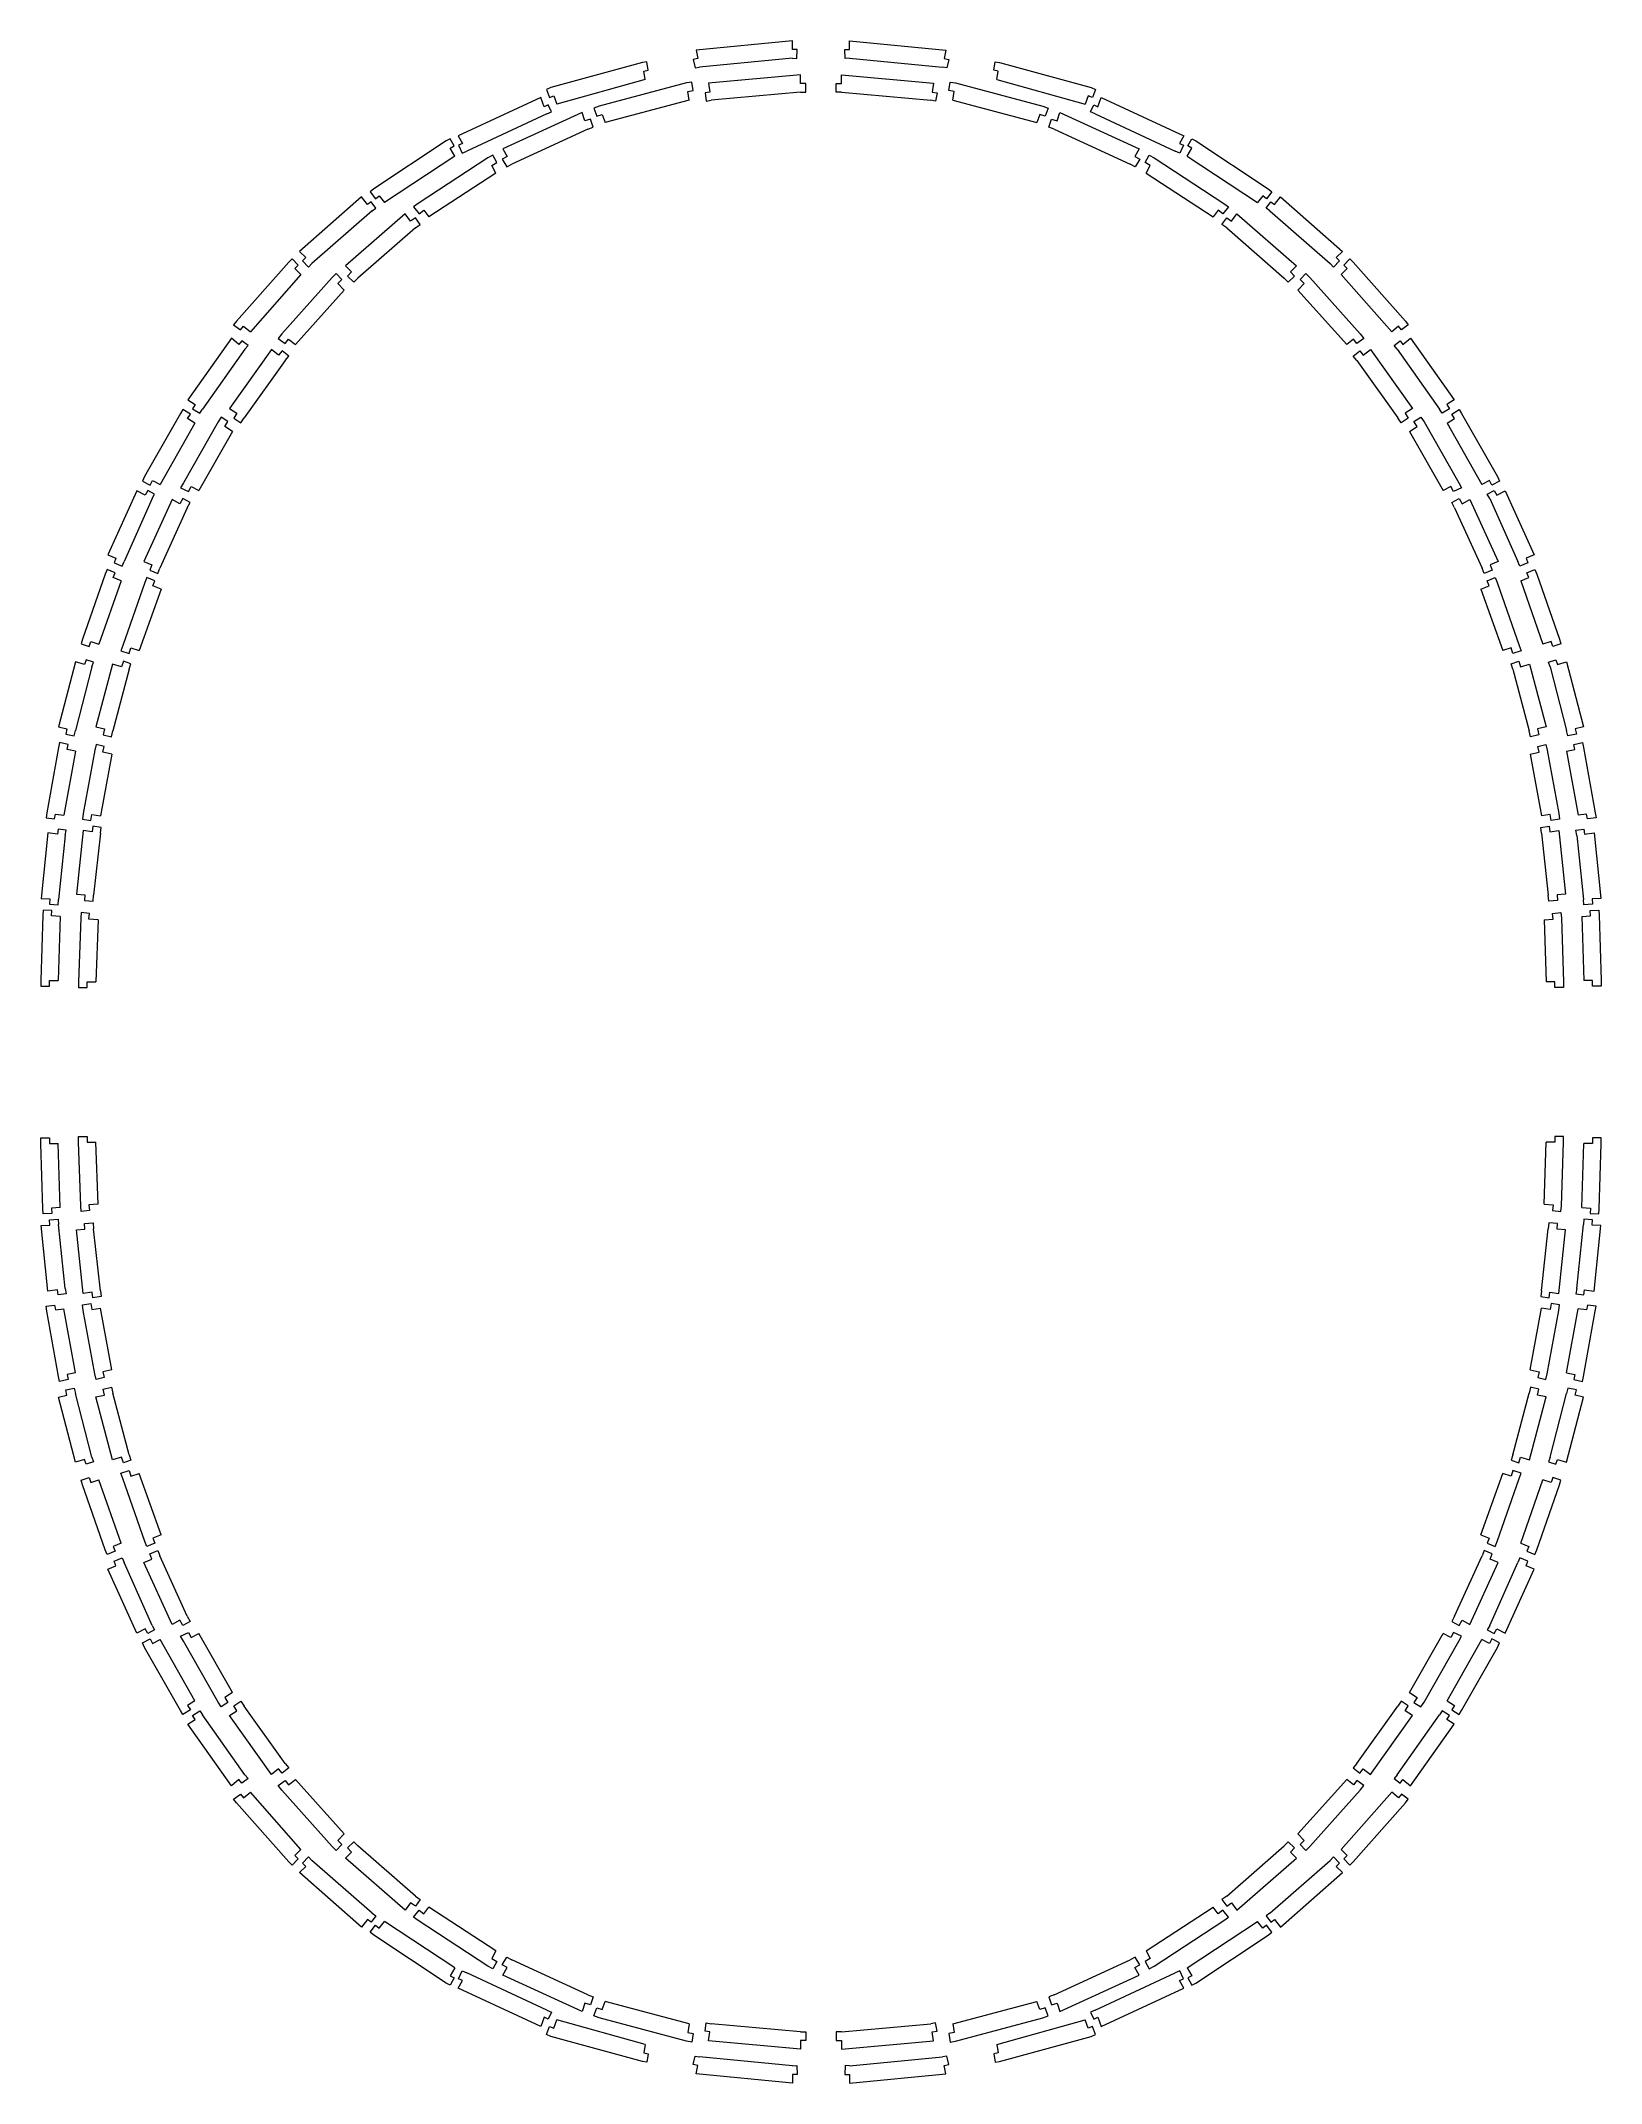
# Model space of a CAD drawing. Header units: millimetres. Extents: x -177 to 624, y 93 to 1141.
import ezdxf

# ---------------------------------------------------------------- set-up
doc = ezdxf.new("R2010")
doc.units = ezdxf.units.MM

msp = doc.modelspace()

# ---------------------------------------------------------------- linework, layer by layer
at = {"color": 7, "linetype": 'Continuous', "lineweight": 15}
for p, q in [((160.1, 1132.3), (157.8, 1131.9)), ((208.8, 1141.4), (159.2, 1136.7)), ((159.2, 1136.7), (160.1, 1132.3)), ((208.7, 1132.5), (160.9, 1128)), ((208.7, 1132.5), (211, 1132.4)), ((208.8, 1137), (208.8, 1141.4)), ((211.1, 1136.9), (208.8, 1137)), ((211, 1132.4), (211.1, 1136.9)), ((235.6, 1136.9), (237.9, 1137)), ((235.7, 1132.4), (235.6, 1136.9)), ((238, 1132.5), (235.7, 1132.4)), ((237.9, 1141.4), (287.5, 1136.7)), ((237.9, 1137), (237.9, 1141.4)), ((238, 1132.5), (285.8, 1128)), ((287.5, 1136.7), (286.6, 1132.3)), ((286.6, 1132.3), (288.9, 1131.9)), ((131.7, 1130.3), (84.6, 1117.4)), ((133.9, 1130.7), (131.7, 1130.3)), ((132.4, 1125.9), (134.6, 1126.3)), ((133.1, 1121.5), (132.4, 1125.9)), ((134.6, 1126.3), (133.9, 1130.7)), ((157.8, 1131.9), (158.7, 1127.5)), ((158.7, 1127.5), (160.9, 1128)), ((212.8, 1123.9), (165.6, 1119.7)), ((212.8, 1119.5), (212.8, 1123.9)), ((233.9, 1123.9), (281.1, 1119.7)), ((233.9, 1119.5), (233.9, 1123.9)), ((288, 1127.5), (285.8, 1128)), ((288.9, 1131.9), (288, 1127.5)), ((312.1, 1126.3), (312.8, 1130.7)), ((314.3, 1125.9), (312.1, 1126.3)), ((312.8, 1130.7), (315, 1130.3)), ((313.6, 1121.5), (314.3, 1125.9)), ((315, 1130.3), (362.1, 1117.4)), ((79.6, 1112.3), (37.1, 1092.6)), ((81.2, 1107.6), (79.6, 1112.3)), ((84.6, 1117.4), (82.4, 1116.5)), ((82.4, 1116.5), (84, 1112.3)), ((84, 1112.3), (86.2, 1113.2)), ((86.2, 1113.2), (87.8, 1109)), ((133.1, 1121.5), (87.8, 1109)), ((154.3, 1119.9), (109.5, 1107.9)), ((157.1, 1120.3), (154.3, 1119.9)), ((155, 1115.5), (157.8, 1115.9)), ((155.6, 1111), (155, 1115.5)), ((157.8, 1115.9), (157.1, 1120.3)), ((166.3, 1115.1), (163.8, 1114.7)), ((163.8, 1114.7), (164.4, 1110.4)), ((165.6, 1119.7), (166.3, 1115.1)), ((212.9, 1115), (167, 1110.9)), ((215.5, 1119.5), (212.8, 1119.5)), ((212.9, 1115), (215.5, 1115.1)), ((212.9, 1115), (212.9, 1115)), ((215.5, 1115.1), (215.5, 1119.5)), ((231.1, 1115.1), (231.2, 1119.5)), ((233.8, 1115), (231.1, 1115.1)), ((231.2, 1119.5), (233.9, 1119.5)), ((233.8, 1115), (233.8, 1115)), ((233.8, 1115), (279.7, 1110.9)), ((281.1, 1119.7), (280.4, 1115.1)), ((280.4, 1115.1), (282.9, 1114.7)), ((282.9, 1114.7), (282.2, 1110.4)), ((288.9, 1115.9), (289.6, 1120.3)), ((291.7, 1115.5), (288.9, 1115.9)), ((289.6, 1120.3), (292.4, 1119.9)), ((291.1, 1111), (291.7, 1115.5)), ((292.4, 1119.9), (337.2, 1107.9)), ((313.6, 1121.5), (358.9, 1109)), ((360.5, 1113.2), (358.9, 1109)), ((362.7, 1112.3), (360.5, 1113.2)), ((362.1, 1117.4), (364.3, 1116.5)), ((364.3, 1116.5), (362.7, 1112.3)), ((365.4, 1107.6), (367.1, 1112.3)), ((367.1, 1112.3), (409.6, 1092.6)), ((82.6, 1103.9), (41.5, 1084.8)), ((100.7, 1104.6), (60.1, 1086)), ((83.3, 1108.6), (81.2, 1107.6)), ((82.6, 1103.9), (85, 1105)), ((85, 1105), (83.3, 1108.6)), ((102.1, 1100.4), (100.7, 1104.6)), ((105, 1101.3), (102.1, 1100.4)), ((106.4, 1097.1), (105, 1101.3)), ((109.5, 1107.9), (106.7, 1106.8)), ((106.7, 1106.8), (108.3, 1102.7)), ((108.3, 1102.7), (111, 1103.7)), ((111, 1103.7), (112.6, 1099.5)), ((155.6, 1111), (112.6, 1099.5)), ((164.4, 1110.4), (167, 1110.9)), ((282.2, 1110.4), (279.7, 1110.9)), ((291.1, 1111), (334.1, 1099.5)), ((335.7, 1103.7), (334.1, 1099.5)), ((338.4, 1102.7), (335.7, 1103.7)), ((337.2, 1107.9), (340, 1106.8)), ((340, 1106.8), (338.4, 1102.7)), ((340.3, 1097.1), (341.7, 1101.3)), ((341.7, 1101.3), (344.6, 1100.4)), ((344.6, 1100.4), (346, 1104.6)), ((346, 1104.6), (386.6, 1086)), ((361.7, 1105), (363.4, 1108.6)), ((364.1, 1103.9), (361.7, 1105)), ((363.4, 1108.6), (365.4, 1107.6)), ((364.1, 1103.9), (405.2, 1084.8)), ((33, 1091.2), (31, 1090.1)), ((35, 1087.5), (33, 1091.2)), ((37.1, 1092.6), (39.3, 1088.7)), ((103.6, 1096.1), (64.6, 1078.2)), ((103.6, 1096.1), (106.4, 1097.1)), ((343.1, 1096.1), (340.3, 1097.1)), ((343.1, 1096.1), (382.1, 1078.2)), ((409.6, 1092.6), (407.4, 1088.7)), ((411.7, 1087.5), (413.7, 1091.2)), ((413.7, 1091.2), (415.7, 1090.1)), ((31, 1090.1), (-6.2, 1065.4)), ((35.3, 1082.2), (-0.7, 1058.4)), ((52.3, 1081.4), (16.6, 1058)), ((33, 1086.4), (35, 1087.5)), ((35.3, 1082.2), (33, 1086.4)), ((39.3, 1088.7), (37.2, 1087.8)), ((37.2, 1087.8), (39.1, 1083.7)), ((39.1, 1083.7), (41.5, 1084.8)), ((54.9, 1082.8), (52.3, 1081.4)), ((57, 1078.9), (54.9, 1082.8)), ((62.3, 1082.1), (59.7, 1080.6)), ((59.7, 1080.6), (62, 1076.7)), ((60.1, 1086), (62.3, 1082.1)), ((386.6, 1086), (384.4, 1082.1)), ((384.4, 1082.1), (387, 1080.6)), ((387, 1080.6), (384.7, 1076.7)), ((389.7, 1078.9), (391.8, 1082.8)), ((391.8, 1082.8), (394.4, 1081.4)), ((394.4, 1081.4), (430.1, 1058)), ((407.6, 1083.7), (405.2, 1084.8)), ((407.4, 1088.7), (409.5, 1087.8)), ((409.5, 1087.8), (407.6, 1083.7)), ((411.4, 1082.2), (413.7, 1086.4)), ((411.4, 1082.2), (447.4, 1058.4)), ((413.7, 1086.4), (411.7, 1087.5)), ((415.7, 1090.1), (452.9, 1065.4)), ((56.4, 1073.5), (22.1, 1051)), ((54.3, 1077.5), (57, 1078.9)), ((56.4, 1073.5), (54.3, 1077.5)), ((62, 1076.7), (64.6, 1078.2)), ((384.7, 1076.7), (382.1, 1078.2)), ((392.3, 1077.5), (389.7, 1078.9)), ((390.3, 1073.5), (392.3, 1077.5)), ((390.3, 1073.5), (424.6, 1051)), ((-12.5, 1061.4), (-44.3, 1033.3)), ((-9.5, 1057.4), (-12.5, 1061.4)), ((-6.2, 1065.4), (-8.1, 1063.9)), ((-8.1, 1063.9), (-5.4, 1060.4)), ((-5.4, 1060.4), (-3.5, 1061.9)), ((-3.5, 1061.9), (-0.7, 1058.4)), ((450.1, 1061.9), (447.4, 1058.4)), ((452, 1060.4), (450.1, 1061.9)), ((454.8, 1063.9), (452, 1060.4)), ((452.9, 1065.4), (454.8, 1063.9)), ((456.2, 1057.4), (459.2, 1061.4)), ((459.2, 1061.4), (491, 1033.3)), ((-7.1, 1054.2), (-38, 1027.1)), ((9.9, 1052.6), (-20.8, 1025.9)), ((-7.6, 1058.8), (-9.5, 1057.4)), ((-5.2, 1055.6), (-7.6, 1058.8)), ((-7.1, 1054.2), (-5.2, 1055.6)), ((12.7, 1048.8), (9.9, 1052.6)), ((15.1, 1050.6), (12.7, 1048.8)), ((16.6, 1058), (14.2, 1056.2)), ((14.2, 1056.2), (17, 1052.6)), ((17.5, 1047.2), (15.1, 1050.6)), ((17, 1052.6), (19.4, 1054.5)), ((19.4, 1054.5), (22.1, 1051)), ((427.3, 1054.5), (424.6, 1051)), ((429.7, 1052.6), (427.3, 1054.5)), ((429.1, 1047.2), (431.6, 1050.6)), ((432.5, 1056.2), (429.7, 1052.6)), ((430.1, 1058), (432.5, 1056.2)), ((431.6, 1050.6), (434, 1048.8)), ((434, 1048.8), (436.8, 1052.6)), ((436.8, 1052.6), (467.4, 1025.9)), ((451.9, 1055.6), (454.3, 1058.8)), ((453.8, 1054.2), (451.9, 1055.6)), ((453.8, 1054.2), (484.7, 1027.1)), ((454.3, 1058.8), (456.2, 1057.4)), ((15.1, 1045.4), (-14.4, 1019.6)), ((15.1, 1045.4), (17.5, 1047.2)), ((431.6, 1045.4), (429.1, 1047.2)), ((431.6, 1045.4), (461.1, 1019.6)), ((-49.8, 1027.8), (-76.7, 997.6)), ((-48.1, 1029.5), (-49.8, 1027.8)), ((-45, 1026.3), (-48.1, 1029.5)), ((-44.3, 1033.3), (-41.1, 1030.2)), ((-41.1, 1030.2), (-42.9, 1028.5)), ((-42.9, 1028.5), (-39.7, 1025.3)), ((489.6, 1028.5), (486.4, 1025.3)), ((491, 1033.3), (487.8, 1030.2)), ((487.8, 1030.2), (489.6, 1028.5)), ((491.7, 1026.3), (494.8, 1029.5)), ((494.8, 1029.5), (496.5, 1027.8)), ((496.5, 1027.8), (523.4, 997.6)), ((-43.6, 1021.4), (-69.6, 992.1)), ((-27.6, 1019.9), (-53.5, 991.1)), ((-46.7, 1024.6), (-45, 1026.3)), ((-43.6, 1021.4), (-46.7, 1024.6)), ((-39.7, 1025.3), (-38, 1027.1)), ((-25.5, 1022), (-27.6, 1019.9)), ((-22.6, 1018.9), (-25.5, 1022)), ((-24.7, 1016.9), (-22.6, 1018.9)), ((-20.8, 1025.9), (-17.6, 1022.8)), ((-17.6, 1022.8), (-19.7, 1020.6)), ((-19.7, 1020.6), (-16.5, 1017.5)), ((-16.5, 1017.5), (-14.4, 1019.6)), ((463.2, 1017.5), (461.1, 1019.6)), ((466.4, 1020.6), (463.2, 1017.5)), ((467.4, 1025.9), (464.3, 1022.8)), ((464.3, 1022.8), (466.4, 1020.6)), ((469.3, 1018.9), (472.2, 1022)), ((471.4, 1016.9), (469.3, 1018.9)), ((472.2, 1022), (474.3, 1019.9)), ((474.3, 1019.9), (500.2, 991.1)), ((486.4, 1025.3), (484.7, 1027.1)), ((490.3, 1021.4), (493.4, 1024.6)), ((490.3, 1021.4), (516.3, 992.1)), ((493.4, 1024.6), (491.7, 1026.3)), ((-21.5, 1013.5), (-46.5, 985.6)), ((-21.5, 1013.5), (-24.7, 1016.9)), ((468.2, 1013.5), (471.4, 1016.9)), ((468.2, 1013.5), (493.2, 985.6)), ((-76.7, 997.6), (-78.2, 995.7)), ((523.4, 997.6), (524.8, 995.7)), ((-79.3, 988.8), (-101.7, 957.2)), ((-75.5, 985.6), (-79.3, 988.8)), ((-78.2, 995.7), (-74.6, 993)), ((-73.9, 987.5), (-75.5, 985.6)), ((-74.6, 993), (-73.1, 994.9)), ((-70.8, 985.1), (-73.9, 987.5)), ((-73.1, 994.9), (-69.6, 992.1)), ((-53.5, 991.1), (-55.3, 988.7)), ((-55.3, 988.7), (-51.8, 986)), ((-51.8, 986), (-50, 988.3)), ((-50, 988.3), (-46.5, 985.6)), ((496.7, 988.3), (493.2, 985.6)), ((498.5, 986), (496.7, 988.3)), ((502, 988.7), (498.5, 986)), ((500.2, 991.1), (502, 988.7)), ((519.8, 994.9), (516.3, 992.1)), ((517.5, 985.1), (520.6, 987.5)), ((521.3, 993), (519.8, 994.9)), ((520.6, 987.5), (522.1, 985.6)), ((524.8, 995.7), (521.3, 993)), ((522.1, 985.6), (526, 988.8)), ((526, 988.8), (548.4, 957.2)), ((-72.4, 983.1), (-94.1, 952.4)), ((-58.7, 983), (-80.3, 952.7)), ((-51.8, 977.3), (-72.8, 947.9)), ((-72.4, 983.1), (-70.8, 985.1)), ((-55.1, 980), (-58.7, 983)), ((-53.2, 982.3), (-55.1, 980)), ((-49.9, 979.6), (-53.2, 982.3)), ((-51.8, 977.3), (-49.9, 979.6)), ((496.6, 979.6), (499.9, 982.3)), ((498.5, 977.3), (496.6, 979.6)), ((498.5, 977.3), (519.5, 947.9)), ((499.9, 982.3), (501.7, 980)), ((501.7, 980), (505.4, 983)), ((505.4, 983), (527, 952.7)), ((519.1, 983.1), (517.5, 985.1)), ((519.1, 983.1), (540.8, 952.4)), ((-101.7, 957.2), (-97.9, 954.8)), ((-97.9, 954.8), (-99.3, 952.6)), ((548.4, 957.2), (544.6, 954.8)), ((544.6, 954.8), (546, 952.6)), ((-105.5, 950.1), (-123.9, 917.7)), ((-98.1, 945.2), (-115.9, 913.7)), ((-104.2, 952.2), (-105.5, 950.1)), ((-100.4, 949.7), (-104.2, 952.2)), ((-86.2, 945.8), (-104, 914.6)), ((-101.8, 947.6), (-100.4, 949.7)), ((-98.1, 945.2), (-101.8, 947.6)), ((-99.3, 952.6), (-95.5, 950.3)), ((-95.5, 950.3), (-94.1, 952.4)), ((-84.6, 948.3), (-86.2, 945.8)), ((-81.1, 946), (-84.6, 948.3)), ((-82.7, 943.5), (-81.1, 946)), ((-80.3, 952.7), (-76.5, 950.3)), ((-76.5, 950.3), (-78.1, 947.8)), ((-78.1, 947.8), (-74.4, 945.4)), ((-74.4, 945.4), (-72.8, 947.9)), ((521.1, 945.4), (519.5, 947.9)), ((524.8, 947.8), (521.1, 945.4)), ((527, 952.7), (523.2, 950.3)), ((523.2, 950.3), (524.8, 947.8)), ((527.7, 946), (531.3, 948.3)), ((529.4, 943.5), (527.7, 946)), ((531.3, 948.3), (532.9, 945.8)), ((532.9, 945.8), (550.7, 914.6)), ((542.2, 950.3), (540.8, 952.4)), ((546, 952.6), (542.2, 950.3)), ((544.8, 945.2), (548.5, 947.6)), ((544.8, 945.2), (562.6, 913.7)), ((547.1, 949.7), (550.9, 952.2)), ((548.5, 947.6), (547.1, 949.7)), ((550.9, 952.2), (552.2, 950.1)), ((552.2, 950.1), (570.6, 917.7)), ((-78.8, 940.9), (-96.1, 910.6)), ((-78.8, 940.9), (-82.7, 943.5)), ((525.5, 940.9), (529.4, 943.5)), ((525.5, 940.9), (542.8, 910.6)), ((-123.9, 917.7), (-125, 915.4)), ((-125, 915.4), (-121, 913.4)), ((-121, 913.4), (-119.9, 915.7)), ((-119.9, 915.7), (-115.9, 913.7)), ((-104, 914.6), (-105.4, 912)), ((-101.4, 910), (-100, 912.6)), ((-100, 912.6), (-96.1, 910.6)), ((546.7, 912.6), (542.8, 910.6)), ((548.1, 910), (546.7, 912.6)), ((550.7, 914.6), (552.1, 912)), ((566.6, 915.7), (562.6, 913.7)), ((567.7, 913.4), (566.6, 915.7)), ((571.7, 915.4), (567.7, 913.4)), ((570.6, 917.7), (571.7, 915.4)), ((-127.9, 910.5), (-142.7, 877.5)), ((-120, 906.4), (-134.4, 874.2)), ((-123.6, 908.2), (-127.9, 910.5)), ((-109.8, 905.9), (-124.3, 874.1)), ((-122.3, 910.6), (-123.6, 908.2)), ((-118.8, 908.7), (-122.3, 910.6)), ((-120, 906.4), (-118.8, 908.7)), ((-102, 901.7), (-116, 870.8)), ((-105.8, 903.7), (-109.8, 905.9)), ((-104.3, 906.5), (-105.8, 903.7)), ((-105.4, 912), (-101.4, 910)), ((-100.5, 904.5), (-104.3, 906.5)), ((-102, 901.7), (-100.5, 904.5)), ((547.2, 904.5), (551, 906.5)), ((548.6, 901.7), (547.2, 904.5)), ((552.1, 912), (548.1, 910)), ((548.6, 901.7), (562.7, 870.8)), ((551, 906.5), (552.5, 903.7)), ((552.5, 903.7), (556.5, 905.9)), ((556.5, 905.9), (571, 874.1)), ((565.4, 908.7), (569, 910.6)), ((566.7, 906.4), (565.4, 908.7)), ((566.7, 906.4), (581.1, 874.2)), ((569, 910.6), (570.3, 908.2)), ((570.3, 908.2), (574.6, 910.5)), ((574.6, 910.5), (589.4, 877.5)), ((-142.7, 877.5), (-138.6, 875.9)), ((-138.6, 875.9), (-139.5, 873.4)), ((-139.5, 873.4), (-135.4, 871.8)), ((-135.4, 871.8), (-134.4, 874.2)), ((-124.3, 874.1), (-120.1, 872.5)), ((-120.1, 872.5), (-121.2, 869.7)), ((-117.1, 868), (-116, 870.8)), ((563.8, 868), (562.7, 870.8)), ((571, 874.1), (566.8, 872.5)), ((566.8, 872.5), (567.9, 869.7)), ((582.1, 871.8), (581.1, 874.2)), ((586.2, 873.4), (582.1, 871.8)), ((589.4, 877.5), (585.3, 875.9)), ((585.3, 875.9), (586.2, 873.4)), ((-144.1, 867.6), (-155.8, 834.3)), ((-135.9, 864.2), (-147.3, 831.7)), ((-143.1, 870), (-144.1, 867.6)), ((-139, 868.3), (-143.1, 870)), ((-140, 865.9), (-139, 868.3)), ((-135.9, 864.2), (-140, 865.9)), ((-123.7, 863.3), (-135.1, 831.1)), ((-115.4, 860), (-126.6, 828.4)), ((-122.7, 865.9), (-123.7, 863.3)), ((-118.6, 864.2), (-122.7, 865.9)), ((-121.2, 869.7), (-117.1, 868)), ((-119.6, 861.6), (-118.6, 864.2)), ((-115.4, 860), (-119.6, 861.6)), ((562.1, 860), (566.3, 861.6)), ((562.1, 860), (573.3, 828.4)), ((567.9, 869.7), (563.8, 868)), ((565.3, 864.2), (569.4, 865.9)), ((566.3, 861.6), (565.3, 864.2)), ((569.4, 865.9), (570.4, 863.3)), ((570.4, 863.3), (581.8, 831.1)), ((582.6, 864.2), (586.7, 865.9)), ((582.6, 864.2), (593.9, 831.7)), ((585.7, 868.3), (589.8, 870)), ((586.7, 865.9), (585.7, 868.3)), ((589.8, 870), (590.8, 867.6)), ((590.8, 867.6), (602.5, 834.3)), ((-155.8, 834.3), (-156.5, 831.8)), ((-156.5, 831.8), (-152.3, 830.5)), ((-152.3, 830.5), (-151.5, 833)), ((-151.5, 833), (-147.3, 831.7)), ((-135.1, 831.1), (-136, 828.3)), ((-136, 828.3), (-131.8, 826.9)), ((-131.8, 826.9), (-130.9, 829.8)), ((-130.9, 829.8), (-126.6, 828.4)), ((577.6, 829.8), (573.3, 828.4)), ((578.5, 826.9), (577.6, 829.8)), ((582.7, 828.3), (578.5, 826.9)), ((581.8, 831.1), (582.7, 828.3)), ((598.2, 833), (593.9, 831.7)), ((599, 830.5), (598.2, 833)), ((603.2, 831.8), (599, 830.5)), ((602.5, 834.3), (603.2, 831.8)), ((-159.4, 822.7), (-168.1, 789.2)), ((-154.7, 821.2), (-159.4, 822.7)), ((-150.9, 820), (-159.4, 787.3)), ((-153.9, 823.7), (-154.7, 821.2)), ((-150.1, 822.5), (-153.9, 823.7)), ((-150.9, 820), (-150.1, 822.5)), ((-140.3, 821.5), (-148.9, 789.2)), ((-135.8, 820.1), (-140.3, 821.5)), ((-131.8, 818.8), (-140.2, 787.2)), ((-134.8, 822.9), (-135.8, 820.1)), ((-130.9, 821.6), (-134.8, 822.9)), ((-131.8, 818.8), (-130.9, 821.6)), ((-131.8, 818.8), (-131.8, 818.8)), ((577.6, 821.6), (581.5, 822.9)), ((578.5, 818.8), (577.6, 821.6)), ((578.5, 818.8), (586.9, 787.2)), ((578.5, 818.8), (578.5, 818.8)), ((581.5, 822.9), (582.4, 820.1)), ((582.4, 820.1), (587, 821.5)), ((587, 821.5), (595.6, 789.2)), ((596.8, 822.5), (600.6, 823.7)), ((597.6, 820), (596.8, 822.5)), ((597.6, 820), (606.1, 787.3)), ((600.6, 823.7), (601.4, 821.2)), ((601.4, 821.2), (606.1, 822.7)), ((606.1, 822.7), (614.8, 789.2)), ((-168.1, 789.2), (-163.8, 788.2)), ((-163.8, 788.2), (-164.4, 785.5)), ((-160, 784.6), (-159.4, 787.3)), ((-148.9, 789.2), (-144.5, 788.2)), ((-144.5, 788.2), (-145.2, 785.2)), ((-140.9, 784.2), (-140.2, 787.2)), ((587.5, 784.2), (586.9, 787.2)), ((595.6, 789.2), (591.2, 788.2)), ((591.2, 788.2), (591.9, 785.2)), ((606.7, 784.6), (606.1, 787.3)), ((614.8, 789.2), (610.5, 788.2)), ((610.5, 788.2), (611.1, 785.5)), ((-168.1, 778.7), (-174.1, 745.1)), ((-167.5, 781.2), (-168.1, 778.7)), ((-163.1, 780.2), (-167.5, 781.2)), ((-159.4, 776.7), (-165.3, 743.9)), ((-164.4, 785.5), (-160, 784.6)), ((-163.7, 777.7), (-163.1, 780.2)), ((-159.4, 776.7), (-163.7, 777.7)), ((-149.4, 777.3), (-155.4, 744.8)), ((-148.7, 780.2), (-149.4, 777.3)), ((-144.6, 779.2), (-148.7, 780.2)), ((-145.3, 776.3), (-144.6, 779.2)), ((-140.7, 775.3), (-145.3, 776.3)), ((-145.2, 785.2), (-140.9, 784.2)), ((587.4, 775.3), (592, 776.3)), ((591.9, 785.2), (587.5, 784.2)), ((591.3, 779.2), (595.4, 780.2)), ((592, 776.3), (591.3, 779.2)), ((595.4, 780.2), (596.1, 777.3)), ((596.1, 777.3), (602.1, 744.8)), ((606.1, 776.7), (610.4, 777.7)), ((606.1, 776.7), (612, 743.9)), ((611.1, 785.5), (606.7, 784.6)), ((609.8, 780.2), (614.2, 781.2)), ((610.4, 777.7), (609.8, 780.2)), ((614.2, 781.2), (614.8, 778.7)), ((614.8, 778.7), (620.8, 745.1)), ((-140.7, 775.3), (-146.6, 743.6)), ((587.4, 775.3), (593.3, 743.6)), ((-174.1, 745.1), (-174.5, 742.6)), ((-170.1, 742), (-169.7, 744.5)), ((-169.7, 744.5), (-165.3, 743.9)), ((-155.4, 744.8), (-155.8, 741.9)), ((602.1, 744.8), (602.5, 741.9)), ((616.4, 744.5), (612, 743.9)), ((616.8, 742), (616.4, 744.5)), ((620.8, 745.1), (621.2, 742.6)), ((-173.5, 734.8), (-177, 701.2)), ((-174.5, 742.6), (-170.1, 742)), ((-168.6, 734.1), (-173.5, 734.8)), ((-168.2, 736.8), (-168.6, 734.1)), ((-164.2, 736.2), (-168.2, 736.8)), ((-164.7, 733.5), (-164.2, 736.2)), ((-155.4, 736), (-158.9, 703.4)), ((-155.8, 741.9), (-151.4, 741.2)), ((-150.8, 735.3), (-155.4, 736)), ((-151.4, 741.2), (-151, 744.2)), ((-151, 744.2), (-146.6, 743.6)), ((-150.4, 738.3), (-150.8, 735.3)), ((-146.1, 737.6), (-150.4, 738.3)), ((-146.6, 734.6), (-150.1, 702.8)), ((-146.6, 734.6), (-146.1, 737.6)), ((592.8, 737.6), (597.1, 738.3)), ((593.3, 734.6), (592.8, 737.6)), ((597.7, 744.2), (593.3, 743.6)), ((593.3, 734.6), (596.7, 702.8)), ((597.1, 738.3), (597.5, 735.3)), ((597.5, 735.3), (602.1, 736)), ((598.1, 741.2), (597.7, 744.2)), ((602.5, 741.9), (598.1, 741.2)), ((602.1, 736), (605.6, 703.4)), ((610.9, 736.2), (614.9, 736.8)), ((611.4, 733.5), (610.9, 736.2)), ((614.9, 736.8), (615.3, 734.1)), ((615.3, 734.1), (620.2, 734.8)), ((621.2, 742.6), (616.8, 742)), ((620.2, 734.8), (623.7, 701.2)), ((-164.7, 733.5), (-168.1, 700.6)), ((611.4, 733.5), (614.8, 700.6)), ((-158.9, 703.4), (-154.5, 703.1)), ((-154.5, 703.1), (-154.7, 700.1)), ((-150.3, 699.8), (-150.1, 702.8)), ((597, 699.8), (596.7, 702.8)), ((605.6, 703.4), (601.2, 703.1)), ((601.2, 703.1), (601.4, 700.1)), ((-176.1, 692.6), (-177.1, 659)), ((-177, 701.2), (-172.5, 700.9)), ((-175.9, 695.2), (-176.1, 692.6)), ((-171.5, 694.9), (-175.9, 695.2)), ((-172.5, 700.9), (-172.7, 698.2)), ((-172.7, 698.2), (-168.3, 697.9)), ((-171.7, 692.3), (-171.5, 694.9)), ((-167.2, 691.9), (-171.7, 692.3)), ((-168.3, 697.9), (-168.1, 700.6)), ((-156.5, 693.9), (-156.7, 691)), ((-152.2, 693.5), (-156.5, 693.9)), ((-154.7, 700.1), (-150.3, 699.8)), ((-152.5, 690.6), (-152.2, 693.5)), ((601.4, 700.1), (597, 699.8)), ((598.9, 693.5), (603.2, 693.9)), ((599.2, 690.6), (598.9, 693.5)), ((603.2, 693.9), (603.4, 691)), ((613.9, 691.9), (618.4, 692.3)), ((615, 697.9), (614.8, 700.6)), ((619.4, 698.2), (615, 697.9)), ((618.2, 694.9), (622.6, 695.2)), ((618.4, 692.3), (618.2, 694.9)), ((623.7, 701.2), (619.2, 700.9)), ((619.2, 700.9), (619.4, 698.2)), ((622.6, 695.2), (622.8, 692.6)), ((622.8, 692.6), (623.8, 659)), ((-167.2, 691.9), (-168.2, 659)), ((-156.7, 691), (-157.8, 658.3)), ((-147.8, 690.2), (-152.5, 690.6)), ((-147.8, 690.2), (-148.9, 658.4)), ((594.5, 690.2), (599.2, 690.6)), ((594.5, 690.2), (595.6, 658.4)), ((603.4, 691), (604.5, 658.3)), ((613.9, 691.9), (614.9, 659)), ((-177.1, 659), (-177.1, 656.1)), ((-177.1, 656.1), (-172.7, 656.2)), ((-172.7, 659), (-168.2, 659)), ((-172.7, 656.2), (-172.7, 659)), ((-157.8, 658.3), (-157.8, 655.4)), ((-157.8, 655.4), (-153.4, 655.4)), ((-153.4, 658.4), (-148.9, 658.4)), ((-153.4, 655.4), (-153.4, 658.4)), ((600.1, 658.4), (595.6, 658.4)), ((600.1, 655.4), (600.1, 658.4)), ((604.5, 655.4), (600.1, 655.4)), ((604.5, 658.3), (604.5, 655.4)), ((619.4, 659), (614.9, 659)), ((619.4, 656.2), (619.4, 659)), ((623.8, 656.1), (619.4, 656.2)), ((623.8, 659), (623.8, 656.1)), ((-177.1, 578.3), (-172.7, 578.2)), ((-177.1, 575.4), (-177.1, 578.3)), ((-172.7, 578.2), (-172.7, 575.4)), ((-157.8, 579), (-153.4, 579)), ((-157.8, 576.1), (-157.8, 579)), ((-153.4, 579), (-153.4, 576)), ((600.1, 579), (600.1, 576)), ((604.5, 579), (600.1, 579)), ((604.5, 576.1), (604.5, 579)), ((623.8, 578.3), (619.4, 578.2)), ((619.4, 578.2), (619.4, 575.4)), ((623.8, 575.4), (623.8, 578.3)), ((-176.1, 541.8), (-177.1, 575.4)), ((-172.7, 575.4), (-168.2, 575.4)), ((-167.2, 542.5), (-168.2, 575.4)), ((-156.7, 543.4), (-157.8, 576.1)), ((-153.4, 576), (-148.9, 576)), ((-147.8, 544.2), (-148.9, 576)), ((594.5, 544.2), (595.6, 576)), ((600.1, 576), (595.6, 576)), ((603.4, 543.4), (604.5, 576.1)), ((613.9, 542.5), (614.9, 575.4)), ((619.4, 575.4), (614.9, 575.4)), ((622.8, 541.8), (623.8, 575.4)), ((-175.9, 539.2), (-176.1, 541.8)), ((-171.5, 539.5), (-175.9, 539.2)), ((-172.7, 536.2), (-168.3, 536.5)), ((-172.5, 533.5), (-172.7, 536.2)), ((-167.2, 542.5), (-171.7, 542.1)), ((-171.7, 542.1), (-171.5, 539.5)), ((-168.3, 536.5), (-168.1, 533.8)), ((-156.5, 540.5), (-156.7, 543.4)), ((-152.2, 540.9), (-156.5, 540.5)), ((-147.8, 544.2), (-152.5, 543.8)), ((-152.5, 543.8), (-152.2, 540.9)), ((594.5, 544.2), (599.2, 543.8)), ((599.2, 543.8), (598.9, 540.9)), ((598.9, 540.9), (603.2, 540.5)), ((603.2, 540.5), (603.4, 543.4)), ((613.9, 542.5), (618.4, 542.1)), ((615, 536.5), (614.8, 533.8)), ((619.4, 536.2), (615, 536.5)), ((618.4, 542.1), (618.2, 539.5)), ((618.2, 539.5), (622.6, 539.2)), ((619.2, 533.5), (619.4, 536.2)), ((622.6, 539.2), (622.8, 541.8)), ((-177, 533.2), (-172.5, 533.5)), ((-173.5, 499.6), (-177, 533.2)), ((-164.7, 500.9), (-168.1, 533.8)), ((-158.9, 531), (-154.5, 531.3)), ((-155.4, 498.4), (-158.9, 531)), ((-154.7, 534.3), (-150.3, 534.6)), ((-154.5, 531.3), (-154.7, 534.3)), ((-150.3, 534.6), (-150.1, 531.6)), ((-146.6, 499.8), (-150.1, 531.6)), ((593.3, 499.8), (596.7, 531.6)), ((597, 534.6), (596.7, 531.6)), ((601.4, 534.3), (597, 534.6)), ((601.2, 531.3), (601.4, 534.3)), ((605.6, 531), (601.2, 531.3)), ((602.1, 498.4), (605.6, 531)), ((611.4, 500.9), (614.8, 533.8)), ((623.7, 533.2), (619.2, 533.5)), ((620.2, 499.6), (623.7, 533.2)), ((-168.6, 500.3), (-173.5, 499.6)), ((-168.2, 497.6), (-168.6, 500.3)), ((-164.2, 498.2), (-168.2, 497.6)), ((-164.7, 500.9), (-164.2, 498.2)), ((-155.8, 492.5), (-151.4, 493.2)), ((-150.8, 499.1), (-155.4, 498.4)), ((-151.4, 493.2), (-151, 490.2)), ((-150.4, 496.1), (-150.8, 499.1)), ((-146.1, 496.8), (-150.4, 496.1)), ((-146.6, 499.8), (-146.1, 496.8)), ((593.3, 499.8), (592.8, 496.8)), ((592.8, 496.8), (597.1, 496.1)), ((597.1, 496.1), (597.5, 499.1)), ((597.5, 499.1), (602.1, 498.4)), ((598.1, 493.2), (597.7, 490.2)), ((602.5, 492.5), (598.1, 493.2)), ((611.4, 500.9), (610.9, 498.2)), ((610.9, 498.2), (614.9, 497.6)), ((614.9, 497.6), (615.3, 500.3)), ((615.3, 500.3), (620.2, 499.6)), ((-174.5, 491.8), (-170.1, 492.4)), ((-174.1, 489.3), (-174.5, 491.8)), ((-168.1, 455.7), (-174.1, 489.3)), ((-170.1, 492.4), (-169.7, 489.9)), ((-169.7, 489.9), (-165.3, 490.5)), ((-159.4, 457.7), (-165.3, 490.5)), ((-155.4, 489.6), (-155.8, 492.5)), ((-149.4, 457.1), (-155.4, 489.6)), ((-151, 490.2), (-146.6, 490.8)), ((-140.7, 459.1), (-146.6, 490.8)), ((587.4, 459.1), (593.3, 490.8)), ((597.7, 490.2), (593.3, 490.8)), ((596.1, 457.1), (602.1, 489.6)), ((602.1, 489.6), (602.5, 492.5)), ((606.1, 457.7), (612, 490.5)), ((616.4, 489.9), (612, 490.5)), ((614.8, 455.7), (620.8, 489.3)), ((616.8, 492.4), (616.4, 489.9)), ((621.2, 491.8), (616.8, 492.4)), ((620.8, 489.3), (621.2, 491.8)), ((-167.5, 453.2), (-168.1, 455.7)), ((-163.1, 454.2), (-167.5, 453.2)), ((-159.4, 457.7), (-163.7, 456.7)), ((-163.7, 456.7), (-163.1, 454.2)), ((-148.7, 454.2), (-149.4, 457.1)), ((-144.6, 455.2), (-148.7, 454.2)), ((-140.7, 459.1), (-145.3, 458.1)), ((-145.3, 458.1), (-144.6, 455.2)), ((587.4, 459.1), (592, 458.1)), ((592, 458.1), (591.3, 455.2)), ((591.3, 455.2), (595.4, 454.2)), ((595.4, 454.2), (596.1, 457.1)), ((606.1, 457.7), (610.4, 456.7)), ((610.4, 456.7), (609.8, 454.2)), ((609.8, 454.2), (614.2, 453.2)), ((614.2, 453.2), (614.8, 455.7)), ((-168.1, 445.2), (-163.8, 446.2)), ((-159.4, 411.7), (-168.1, 445.2)), ((-164.4, 448.9), (-160, 449.8)), ((-163.8, 446.2), (-164.4, 448.9)), ((-160, 449.8), (-159.4, 447.1)), ((-150.9, 414.4), (-159.4, 447.1)), ((-148.9, 445.3), (-144.5, 446.2)), ((-140.3, 412.9), (-148.9, 445.3)), ((-145.2, 449.2), (-140.9, 450.2)), ((-144.5, 446.2), (-145.2, 449.2)), ((-140.9, 450.2), (-140.2, 447.2)), ((-131.8, 415.6), (-140.2, 447.2)), ((578.5, 415.6), (586.9, 447.2)), ((587.5, 450.2), (586.9, 447.2)), ((587, 412.9), (595.6, 445.3)), ((591.9, 449.2), (587.5, 450.2)), ((591.2, 446.2), (591.9, 449.2)), ((595.6, 445.3), (591.2, 446.2)), ((597.6, 414.4), (606.1, 447.1)), ((606.7, 449.8), (606.1, 447.1)), ((606.1, 411.7), (614.8, 445.2)), ((611.1, 448.9), (606.7, 449.8)), ((610.5, 446.2), (611.1, 448.9)), ((614.8, 445.2), (610.5, 446.2)), ((-154.7, 413.2), (-159.4, 411.7)), ((-153.9, 410.7), (-154.7, 413.2)), ((-150.1, 411.9), (-153.9, 410.7)), ((-150.9, 414.4), (-150.1, 411.9)), ((-135.8, 414.3), (-140.3, 412.9)), ((-134.8, 411.5), (-135.8, 414.3)), ((-130.9, 412.8), (-134.8, 411.5)), ((-131.8, 415.6), (-130.9, 412.8)), ((-131.8, 415.6), (-131.8, 415.6)), ((578.5, 415.6), (577.6, 412.8)), ((577.6, 412.8), (581.5, 411.5)), ((578.5, 415.6), (578.5, 415.6)), ((581.5, 411.5), (582.4, 414.3)), ((582.4, 414.3), (587, 412.9)), ((597.6, 414.4), (596.8, 411.9)), ((596.8, 411.9), (600.6, 410.7)), ((600.6, 410.7), (601.4, 413.2)), ((601.4, 413.2), (606.1, 411.7)), ((-156.5, 402.6), (-152.3, 403.9)), ((-155.8, 400.1), (-156.5, 402.6)), ((-144.1, 366.8), (-155.8, 400.1)), ((-152.3, 403.9), (-151.5, 401.4)), ((-151.5, 401.4), (-147.3, 402.7)), ((-135.9, 370.2), (-147.3, 402.7)), ((-136, 406.1), (-131.8, 407.5)), ((-135.1, 403.3), (-136, 406.1)), ((-123.7, 371.1), (-135.1, 403.3)), ((-131.8, 407.5), (-130.9, 404.6)), ((-130.9, 404.6), (-126.6, 406)), ((-115.4, 374.4), (-126.6, 406)), ((562.1, 374.4), (573.3, 406)), ((570.4, 371.1), (581.8, 403.3)), ((577.6, 404.6), (573.3, 406)), ((578.5, 407.5), (577.6, 404.6)), ((582.7, 406.1), (578.5, 407.5)), ((581.8, 403.3), (582.7, 406.1)), ((582.6, 370.2), (593.9, 402.7)), ((590.8, 366.8), (602.5, 400.1)), ((598.2, 401.4), (593.9, 402.7)), ((599, 403.9), (598.2, 401.4)), ((603.2, 402.6), (599, 403.9)), ((602.5, 400.1), (603.2, 402.6)), ((-135.9, 370.2), (-140, 368.5)), ((-140, 368.5), (-139, 366.1)), ((-122.7, 368.5), (-123.7, 371.1)), ((-118.6, 370.2), (-122.7, 368.5)), ((-115.4, 374.4), (-119.6, 372.8)), ((-119.6, 372.8), (-118.6, 370.2)), ((562.1, 374.4), (566.3, 372.8)), ((566.3, 372.8), (565.3, 370.2)), ((565.3, 370.2), (569.4, 368.5)), ((569.4, 368.5), (570.4, 371.1)), ((582.6, 370.2), (586.7, 368.5)), ((586.7, 368.5), (585.7, 366.1)), ((-143.1, 364.4), (-144.1, 366.8)), ((-139, 366.1), (-143.1, 364.4)), ((-142.7, 356.9), (-138.6, 358.5)), ((-127.9, 323.9), (-142.7, 356.9)), ((-139.5, 361), (-135.4, 362.6)), ((-138.6, 358.5), (-139.5, 361)), ((-135.4, 362.6), (-134.4, 360.2)), ((-120, 328), (-134.4, 360.2)), ((-124.3, 360.3), (-120.1, 361.9)), ((-109.8, 328.5), (-124.3, 360.3)), ((-121.2, 364.7), (-117.1, 366.4)), ((-120.1, 361.9), (-121.2, 364.7)), ((-117.1, 366.4), (-116, 363.6)), ((-102, 332.7), (-116, 363.6)), ((548.6, 332.7), (562.7, 363.6)), ((556.5, 328.5), (571, 360.3)), ((563.8, 366.4), (562.7, 363.6)), ((567.9, 364.7), (563.8, 366.4)), ((566.7, 328), (581.1, 360.2)), ((566.8, 361.9), (567.9, 364.7)), ((571, 360.3), (566.8, 361.9)), ((574.6, 323.9), (589.4, 356.9)), ((582.1, 362.6), (581.1, 360.2)), ((586.2, 361), (582.1, 362.6)), ((585.3, 358.5), (586.2, 361)), ((589.4, 356.9), (585.3, 358.5)), ((585.7, 366.1), (589.8, 364.4)), ((589.8, 364.4), (590.8, 366.8)), ((-123.6, 326.2), (-127.9, 323.9)), ((-122.3, 323.8), (-123.6, 326.2)), ((-118.8, 325.7), (-122.3, 323.8)), ((-120, 328), (-118.8, 325.7)), ((-105.8, 330.7), (-109.8, 328.5)), ((-104.3, 327.9), (-105.8, 330.7)), ((-100.5, 329.9), (-104.3, 327.9)), ((-102, 332.7), (-100.5, 329.9)), ((548.6, 332.7), (547.2, 329.9)), ((547.2, 329.9), (551, 327.9)), ((551, 327.9), (552.5, 330.7)), ((552.5, 330.7), (556.5, 328.5)), ((566.7, 328), (565.4, 325.7)), ((565.4, 325.7), (569, 323.8)), ((569, 323.8), (570.3, 326.2)), ((570.3, 326.2), (574.6, 323.9)), ((-125, 319), (-121, 321)), ((-123.9, 316.7), (-125, 319)), ((-105.5, 284.3), (-123.9, 316.7)), ((-121, 321), (-119.9, 318.7)), ((-119.9, 318.7), (-115.9, 320.7)), ((-98.1, 289.2), (-115.9, 320.7)), ((-105.4, 322.4), (-101.4, 324.4)), ((-104, 319.8), (-105.4, 322.4)), ((-86.2, 288.6), (-104, 319.8)), ((-101.4, 324.4), (-100, 321.8)), ((-100, 321.8), (-96.1, 323.8)), ((-78.8, 293.5), (-96.1, 323.8)), ((525.5, 293.5), (542.8, 323.8)), ((532.9, 288.6), (550.7, 319.8)), ((546.7, 321.8), (542.8, 323.8)), ((544.8, 289.2), (562.6, 320.7)), ((548.1, 324.4), (546.7, 321.8)), ((552.1, 322.4), (548.1, 324.4)), ((550.7, 319.8), (552.1, 322.4)), ((552.2, 284.3), (570.6, 316.7)), ((566.6, 318.7), (562.6, 320.7)), ((567.7, 321), (566.6, 318.7)), ((571.7, 319), (567.7, 321)), ((570.6, 316.7), (571.7, 319)), ((-104.2, 282.2), (-105.5, 284.3)), ((-100.4, 284.7), (-104.2, 282.2)), ((-98.1, 289.2), (-101.8, 286.8)), ((-101.8, 286.8), (-100.4, 284.7)), ((-99.3, 281.8), (-95.5, 284.1)), ((-95.5, 284.1), (-94.1, 282)), ((-84.6, 286.1), (-86.2, 288.6)), ((-81.1, 288.4), (-84.6, 286.1)), ((-78.8, 293.5), (-82.7, 290.9)), ((-82.7, 290.9), (-81.1, 288.4)), ((-80.3, 281.7), (-76.5, 284.1)), ((-78.1, 286.6), (-74.4, 289)), ((-76.5, 284.1), (-78.1, 286.6)), ((-74.4, 289), (-72.8, 286.5)), ((-51.8, 257.1), (-72.8, 286.5)), ((498.5, 257.1), (519.5, 286.5)), ((521.1, 289), (519.5, 286.5)), ((524.8, 286.6), (521.1, 289)), ((523.2, 284.1), (524.8, 286.6)), ((527, 281.7), (523.2, 284.1)), ((525.5, 293.5), (529.4, 290.9)), ((529.4, 290.9), (527.7, 288.4)), ((527.7, 288.4), (531.3, 286.1)), ((531.3, 286.1), (532.9, 288.6)), ((542.2, 284.1), (540.8, 282)), ((546, 281.8), (542.2, 284.1)), ((544.8, 289.2), (548.5, 286.8)), ((548.5, 286.8), (547.1, 284.7)), ((547.1, 284.7), (550.9, 282.2)), ((550.9, 282.2), (552.2, 284.3)), ((-101.7, 277.2), (-97.9, 279.6)), ((-79.3, 245.6), (-101.7, 277.2)), ((-97.9, 279.6), (-99.3, 281.8)), ((-72.4, 251.3), (-94.1, 282)), ((-58.7, 251.4), (-80.3, 281.7)), ((505.4, 251.4), (527, 281.7)), ((519.1, 251.3), (540.8, 282)), ((526, 245.6), (548.4, 277.2)), ((544.6, 279.6), (546, 281.8)), ((548.4, 277.2), (544.6, 279.6)), ((-55.1, 254.4), (-58.7, 251.4)), ((-53.2, 252.1), (-55.1, 254.4)), ((-49.9, 254.8), (-53.2, 252.1)), ((-51.8, 257.1), (-49.9, 254.8)), ((498.5, 257.1), (496.6, 254.8)), ((496.6, 254.8), (499.9, 252.1)), ((499.9, 252.1), (501.7, 254.4)), ((501.7, 254.4), (505.4, 251.4)), ((-75.5, 248.8), (-79.3, 245.6)), ((-78.2, 238.7), (-74.6, 241.4)), ((-73.9, 246.9), (-75.5, 248.8)), ((-74.6, 241.4), (-73.1, 239.5)), ((-70.8, 249.3), (-73.9, 246.9)), ((-73.1, 239.5), (-69.6, 242.3)), ((-72.4, 251.3), (-70.8, 249.3)), ((-43.6, 213), (-69.6, 242.3)), ((-55.3, 245.7), (-51.8, 248.4)), ((-53.5, 243.3), (-55.3, 245.7)), ((-27.6, 214.5), (-53.5, 243.3)), ((-51.8, 248.4), (-50, 246.1)), ((-50, 246.1), (-46.5, 248.8)), ((-21.5, 220.9), (-46.5, 248.8)), ((468.2, 220.9), (493.2, 248.8)), ((474.3, 214.5), (500.2, 243.3)), ((490.3, 213), (516.3, 242.3)), ((496.7, 246.1), (493.2, 248.8)), ((498.5, 248.4), (496.7, 246.1)), ((502, 245.7), (498.5, 248.4)), ((500.2, 243.3), (502, 245.7)), ((519.8, 239.5), (516.3, 242.3)), ((519.1, 251.3), (517.5, 249.3)), ((517.5, 249.3), (520.6, 246.9)), ((521.3, 241.4), (519.8, 239.5)), ((520.6, 246.9), (522.1, 248.8)), ((524.8, 238.7), (521.3, 241.4)), ((522.1, 248.8), (526, 245.6)), ((-76.7, 236.8), (-78.2, 238.7)), ((-49.8, 206.6), (-76.7, 236.8)), ((496.5, 206.6), (523.4, 236.8)), ((523.4, 236.8), (524.8, 238.7)), ((-21.5, 220.9), (-24.7, 217.5)), ((468.2, 220.9), (471.4, 217.5)), ((-43.6, 213), (-46.7, 209.8)), ((-46.7, 209.8), (-45, 208.1)), ((-25.5, 212.4), (-27.6, 214.5)), ((-22.6, 215.5), (-25.5, 212.4)), ((-24.7, 217.5), (-22.6, 215.5)), ((-20.8, 208.5), (-17.6, 211.6)), ((-19.7, 213.8), (-16.5, 216.9)), ((-17.6, 211.6), (-19.7, 213.8)), ((-16.5, 216.9), (-14.4, 214.8)), ((15.1, 189), (-14.4, 214.8)), ((431.6, 189), (461.1, 214.8)), ((463.2, 216.9), (461.1, 214.8)), ((466.4, 213.8), (463.2, 216.9)), ((464.3, 211.6), (466.4, 213.8)), ((467.4, 208.5), (464.3, 211.6)), ((471.4, 217.5), (469.3, 215.5)), ((469.3, 215.5), (472.2, 212.4)), ((472.2, 212.4), (474.3, 214.5)), ((490.3, 213), (493.4, 209.8)), ((493.4, 209.8), (491.7, 208.1)), ((-48.1, 204.9), (-49.8, 206.6)), ((-45, 208.1), (-48.1, 204.9)), ((-44.3, 201.1), (-41.1, 204.2)), ((-12.5, 173), (-44.3, 201.1)), ((-42.9, 205.9), (-39.7, 209.1)), ((-41.1, 204.2), (-42.9, 205.9)), ((-39.7, 209.1), (-38, 207.3)), ((-7.1, 180.2), (-38, 207.3)), ((9.9, 181.8), (-20.8, 208.5)), ((436.8, 181.8), (467.4, 208.5)), ((453.8, 180.2), (484.7, 207.3)), ((459.2, 173), (491, 201.1)), ((486.4, 209.1), (484.7, 207.3)), ((489.6, 205.9), (486.4, 209.1)), ((487.8, 204.2), (489.6, 205.9)), ((491, 201.1), (487.8, 204.2)), ((491.7, 208.1), (494.8, 204.9)), ((494.8, 204.9), (496.5, 206.6)), ((15.1, 189), (17.5, 187.2)), ((431.6, 189), (429.1, 187.2)), ((-5.2, 178.8), (-7.6, 175.6)), ((-7.1, 180.2), (-5.2, 178.8)), ((12.7, 185.6), (9.9, 181.8)), ((15.1, 183.8), (12.7, 185.6)), ((14.2, 178.2), (17, 181.8)), ((16.6, 176.4), (14.2, 178.2)), ((17.5, 187.2), (15.1, 183.8)), ((17, 181.8), (19.4, 179.9)), ((19.4, 179.9), (22.1, 183.4)), ((56.4, 160.9), (22.1, 183.4)), ((390.3, 160.9), (424.6, 183.4)), ((427.3, 179.9), (424.6, 183.4)), ((429.7, 181.8), (427.3, 179.9)), ((429.1, 187.2), (431.6, 183.8)), ((432.5, 178.2), (429.7, 181.8)), ((430.1, 176.4), (432.5, 178.2)), ((431.6, 183.8), (434, 185.6)), ((434, 185.6), (436.8, 181.8)), ((453.8, 180.2), (451.9, 178.8)), ((451.9, 178.8), (454.3, 175.6)), ((-9.5, 177), (-12.5, 173)), ((-7.6, 175.6), (-9.5, 177)), ((-8.1, 170.5), (-5.4, 174)), ((-6.2, 169), (-8.1, 170.5)), ((31, 144.3), (-6.2, 169)), ((-5.4, 174), (-3.5, 172.5)), ((-3.5, 172.5), (-0.7, 176)), ((35.3, 152.2), (-0.7, 176)), ((52.3, 153), (16.6, 176.4)), ((394.4, 153), (430.1, 176.4)), ((411.4, 152.2), (447.4, 176)), ((415.7, 144.3), (452.9, 169)), ((450.1, 172.5), (447.4, 176)), ((452, 174), (450.1, 172.5)), ((454.8, 170.5), (452, 174)), ((452.9, 169), (454.8, 170.5)), ((454.3, 175.6), (456.2, 177)), ((456.2, 177), (459.2, 173)), ((56.4, 160.9), (54.3, 156.9)), ((59.7, 153.8), (62, 157.7)), ((62, 157.7), (64.6, 156.2)), ((384.7, 157.7), (382.1, 156.2)), ((387, 153.8), (384.7, 157.7)), ((390.3, 160.9), (392.3, 156.9)), ((35.3, 152.2), (33, 148)), ((33, 148), (35, 147)), ((35, 147), (33, 143.3)), ((37.2, 146.6), (39.1, 150.7)), ((39.1, 150.7), (41.5, 149.6)), ((82.6, 130.5), (41.5, 149.6)), ((54.9, 151.6), (52.3, 153)), ((54.3, 156.9), (57, 155.5)), ((57, 155.5), (54.9, 151.6)), ((62.3, 152.3), (59.7, 153.8)), ((60.1, 148.4), (62.3, 152.3)), ((100.7, 129.8), (60.1, 148.4)), ((103.6, 138.3), (64.6, 156.2)), ((343.1, 138.3), (382.1, 156.2)), ((346, 129.8), (386.6, 148.4)), ((364.1, 130.5), (405.2, 149.6)), ((384.4, 152.3), (387, 153.8)), ((386.6, 148.4), (384.4, 152.3)), ((392.3, 156.9), (389.7, 155.5)), ((389.7, 155.5), (391.8, 151.6)), ((391.8, 151.6), (394.4, 153)), ((407.6, 150.7), (405.2, 149.6)), ((409.5, 146.6), (407.6, 150.7)), ((411.4, 152.2), (413.7, 148)), ((413.7, 148), (411.7, 147)), ((411.7, 147), (413.7, 143.3)), ((33, 143.3), (31, 144.3)), ((37.1, 141.8), (39.3, 145.7)), ((79.6, 122.1), (37.1, 141.8)), ((39.3, 145.7), (37.2, 146.6)), ((103.6, 138.3), (106.4, 137.3)), ((106.4, 137.3), (105, 133.1)), ((343.1, 138.3), (340.3, 137.3)), ((340.3, 137.3), (341.7, 133.1)), ((367.1, 122.1), (409.6, 141.8)), ((407.4, 145.7), (409.5, 146.6)), ((409.6, 141.8), (407.4, 145.7)), ((413.7, 143.3), (415.7, 144.3)), ((81.2, 126.8), (79.6, 122.1)), ((83.3, 125.8), (81.2, 126.8)), ((82.6, 130.5), (85, 129.4)), ((85, 129.4), (83.3, 125.8)), ((102.1, 134), (100.7, 129.8)), ((105, 133.1), (102.1, 134)), ((106.7, 127.6), (108.3, 131.7)), ((109.5, 126.5), (106.7, 127.6)), ((108.3, 131.7), (111, 130.7)), ((154.3, 114.5), (109.5, 126.5)), ((111, 130.7), (112.6, 134.9)), ((155.6, 123.4), (112.6, 134.9)), ((291.1, 123.4), (334.1, 134.9)), ((292.4, 114.5), (337.2, 126.5)), ((335.7, 130.7), (334.1, 134.9)), ((338.4, 131.7), (335.7, 130.7)), ((337.2, 126.5), (340, 127.6)), ((340, 127.6), (338.4, 131.7)), ((341.7, 133.1), (344.6, 134)), ((344.6, 134), (346, 129.8)), ((364.1, 130.5), (361.7, 129.4)), ((361.7, 129.4), (363.4, 125.8)), ((363.4, 125.8), (365.4, 126.8)), ((365.4, 126.8), (367.1, 122.1)), ((82.4, 117.9), (84, 122.1)), ((84.6, 117), (82.4, 117.9)), ((84, 122.1), (86.2, 121.2)), ((131.7, 104.1), (84.6, 117)), ((86.2, 121.2), (87.8, 125.4)), ((133.1, 112.9), (87.8, 125.4)), ((155.6, 123.4), (155, 118.9)), ((155, 118.9), (157.8, 118.5)), ((157.8, 118.5), (157.1, 114.1)), ((163.8, 119.7), (164.4, 124)), ((166.3, 119.3), (163.8, 119.7)), ((164.4, 124), (167, 123.5)), ((165.6, 114.7), (166.3, 119.3)), ((212.9, 119.4), (167, 123.5)), ((212.9, 119.4), (215.5, 119.3)), ((212.9, 119.4), (212.9, 119.4)), ((215.5, 119.3), (215.5, 114.9)), ((233.8, 119.4), (231.1, 119.3)), ((231.1, 119.3), (231.2, 114.9)), ((233.8, 119.4), (279.7, 123.5)), ((233.8, 119.4), (233.8, 119.4)), ((282.2, 124), (279.7, 123.5)), ((280.4, 119.3), (282.9, 119.7)), ((281.1, 114.7), (280.4, 119.3)), ((282.9, 119.7), (282.2, 124)), ((291.7, 118.9), (288.9, 118.5)), ((288.9, 118.5), (289.6, 114.1)), ((291.1, 123.4), (291.7, 118.9)), ((313.6, 112.9), (358.9, 125.4)), ((315, 104.1), (362.1, 117)), ((360.5, 121.2), (358.9, 125.4)), ((362.7, 122.1), (360.5, 121.2)), ((362.1, 117), (364.3, 117.9)), ((364.3, 117.9), (362.7, 122.1)), ((133.1, 112.9), (132.4, 108.5)), ((132.4, 108.5), (134.6, 108.1)), ((134.6, 108.1), (133.9, 103.7)), ((157.1, 114.1), (154.3, 114.5)), ((157.8, 102.5), (158.7, 106.9)), ((158.7, 106.9), (160.9, 106.5)), ((208.7, 101.9), (160.9, 106.5)), ((212.8, 110.5), (165.6, 114.7)), ((212.8, 114.9), (212.8, 110.5)), ((215.5, 114.9), (212.8, 114.9)), ((231.2, 114.9), (233.9, 114.9)), ((233.9, 114.9), (233.9, 110.5)), ((233.9, 110.5), (281.1, 114.7)), ((238, 101.9), (285.8, 106.5)), ((288, 106.9), (285.8, 106.5)), ((288.9, 102.5), (288, 106.9)), ((289.6, 114.1), (292.4, 114.5)), ((314.3, 108.5), (312.1, 108.1)), ((312.1, 108.1), (312.8, 103.7)), ((313.6, 112.9), (314.3, 108.5)), ((133.9, 103.7), (131.7, 104.1)), ((160.1, 102.1), (157.8, 102.5)), ((159.2, 97.7), (160.1, 102.1)), ((208.8, 93), (159.2, 97.7)), ((208.7, 101.9), (211, 102)), ((208.8, 97.5), (208.8, 93)), ((211.1, 97.5), (208.8, 97.5)), ((211, 102), (211.1, 97.5)), ((235.7, 102), (235.6, 97.5)), ((235.6, 97.5), (237.9, 97.5)), ((238, 101.9), (235.7, 102)), ((237.9, 93), (287.5, 97.7)), ((237.9, 97.5), (237.9, 93)), ((286.6, 102.1), (288.9, 102.5)), ((287.5, 97.7), (286.6, 102.1)), ((312.8, 103.7), (315, 104.1))]:
    msp.add_line(p, q, dxfattribs=at)

doc.saveas('drawing.dxf')
